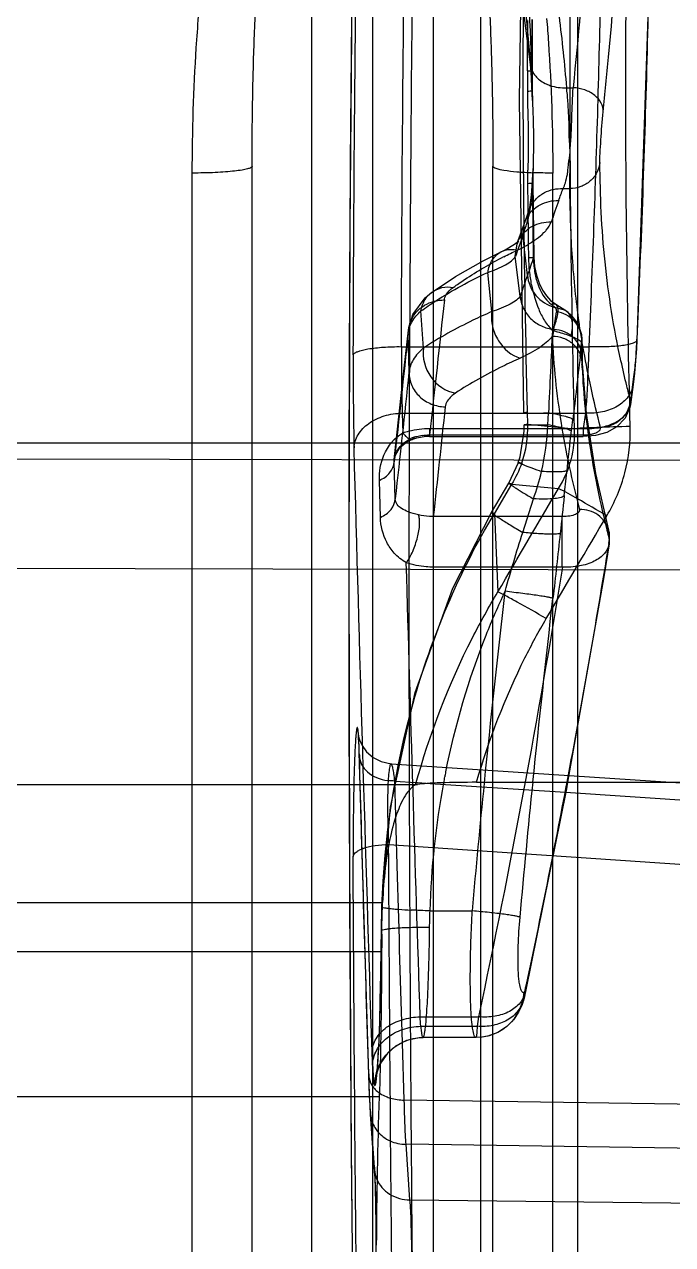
# Model space of a CAD drawing. Header units: millimetres. Extents: x 29875 to 31218, y -21313 to -20364.
# Drawn here: x 30161.11 to 30166.59, y -20673.61 to -20663.29 of the extents above; entities that cross this region are included whole.
import ezdxf

# ---------------------------------------------------------------- set-up
doc = ezdxf.new("R2010")
doc.units = ezdxf.units.MM
doc.header["$LTSCALE"] = 8
doc.layers.add('Cav-cor', color=30, linetype='Continuous')
doc.layers.add('WT', color=4, linetype='Continuous')

# ---------------------------------------------------------------- blocks, each defined once
blk = doc.blocks.new('20160903.150404')
at = {"layer": 'Cav-cor', "color": 241}
for p, q in [((0.913, 20.461), (0.913, 68.102)), ((2.652, 45.177), (2.652, 16.698)), ((1.739, 43.988), (1.739, 20.533)), ((2.138, 42.77), (2.138, 26.494)), ((3.166, 26.419), (3.166, 42.77)), ((1.3, 40.041), (1.3, 39.708)), ((1.34, 40.034), (1.341, 39.892)), ((1.3, 39.708), (1.3, 39.441)), ((1.314, 39.689), (1.314, 39.662)), ((1.314, 39.662), (1.314, 39.662)), ((1.3, 39.612), (1.301, 39.613)), ((1.301, 39.613), (1.3, 39.441)), ((1.341, 39.606), (1.341, 39.521)), ((1.009, 39.464), (0.953, 39.464)), ((1.3, 39.441), (1.298, 39.355)), ((1.3, 39.441), (1.299, 39.381)), ((1.3, 39.441), (1.3, 39.441)), ((1.341, 39.521), (1.341, 39.435)), ((1.298, 39.355), (1.298, 39.354)), ((1.334, 38.888), (1.336, 38.767)), ((1.126, 26.234), (1.126, 38.742)), ((1.632, 22.631), (1.632, 38.799)), ((3.672, 22.631), (3.672, 38.799)), ((4.178, 26.234), (4.178, 38.742)), ((1.295, 38.659), (1.287, 38.029)), ((1.295, 38.659), (1.296, 38.659)), ((1.039, 38.611), (0.981, 38.611)), ((1.358, 38.341), (1.327, 38.427)), ((1.327, 38.427), (1.327, 38.427)), ((1.343, 38.32), (1.327, 38.427)), ((1.418, 38.172), (1.358, 38.341)), ((1.379, 38.217), (1.365, 38.322)), ((1.34, 37.878), (1.379, 38.217)), ((1.428, 38.144), (1.418, 38.172)), ((1.443, 38.036), (1.428, 38.144)), ((1.287, 38.029), (1.28, 37.952)), ((1.287, 38.029), (1.289, 38.029)), ((1.401, 37.701), (1.443, 38.036)), ((1.559, 38.078), (1.559, 38.078)), ((1.642, 37.57), (1.675, 37.902)), ((2.149, 37.734), (2.148, 37.735)), ((0.404, 37.595), (0.415, 37.336)), ((1.1, 37.632), (1.016, 37.579)), ((1.016, 37.579), (1.108, 37.605)), ((1.1, 37.632), (1.136, 37.631)), ((1.1, 37.632), (1.1, 37.632)), ((0.972, 37.542), (0.914, 37.466)), ((1.015, 37.579), (0.972, 37.542)), ((1.015, 37.579), (1.016, 37.579)), ((0.883, 37.375), (0.88, 37.335)), ((0.914, 37.466), (0.883, 37.375)), ((0.883, 37.352), (0.888, 37.384)), ((2.343, 37.056), (2.35, 37.384)), ((2.35, 37.384), (2.348, 37.413)), ((0.415, 37.336), (0.413, 37.329)), ((0.413, 37.329), (0.417, 37.257)), ((0.413, 37.329), (0.413, 37.329)), ((2.408, 37.273), (0.821, 37.273)), ((0.88, 37.3), (0.878, 37.21)), ((0.88, 37.335), (0.88, 37.3)), ((0.882, 37.305), (0.88, 37.334)), ((0.895, 37.19), (0.882, 37.305)), ((0.417, 37.257), (0.434, 37.049)), ((0.878, 37.188), (0.876, 37.131)), ((0.878, 37.21), (0.878, 37.188)), ((0.879, 37.154), (0.878, 37.188)), ((0.876, 37.131), (0.842, 36.708)), ((0.877, 37.094), (0.876, 37.131)), ((0.876, 37.131), (0.876, 37.131)), ((0.879, 37.154), (0.878, 37.126)), ((0.434, 37.049), (0.445, 36.952)), ((0.444, 36.998), (0.445, 36.953)), ((0.444, 36.998), (0.456, 36.909)), ((0.445, 36.953), (0.469, 36.784)), ((0.456, 36.909), (0.469, 36.821)), ((0.469, 36.785), (0.469, 36.821)), ((0.469, 36.784), (0.474, 36.759)), ((2.4, 36.711), (0.849, 36.711)), ((0.849, 36.711), (0.868, 36.581)), ((0.967, 36.563), (0.957, 36.655)), ((1.167, 36.612), (1.162, 36.712)), ((1.338, 36.616), (1.34, 36.718)), ((1.34, 36.718), (1.371, 36.714)), ((2.4, 36.711), (2.396, 36.544)), ((2.17, 36.581), (0.868, 36.581)), ((0.868, 36.581), (0.868, 36.512)), ((1.338, 36.616), (0.941, 36.579)), ((1.338, 36.616), (1.369, 36.613)), ((2.17, 36.581), (2.17, 36.512)), ((28, 36.46), (-15, 36.46)), ((0.667, 36.547), (0.763, 36.521)), ((0.763, 36.521), (0.868, 36.512)), ((2.17, 36.527), (0.868, 36.527)), ((2.17, 36.512), (0.868, 36.512)), ((2.281, 36.499), (2.313, 36.489)), ((2.313, 36.489), (2.293, 36.51)), ((2.313, 36.489), (2.313, 36.489)), ((2.313, 36.489), (2.36, 36.467)), ((2.339, 36.489), (2.339, 36.512)), ((0, 36.309), (9.489, 36.331)), ((1.388, 36.288), (1.418, 36.294)), ((1.498, 36.119), (1.417, 36.294)), ((2.46, 35.986), (2.469, 36.298)), ((2.468, 36.32), (2.469, 36.311)), ((2.469, 36.303), (2.468, 36.319)), ((2.469, 36.298), (2.469, 36.303)), ((2.585, 35.829), (2.594, 36.142)), ((1.473, 36.109), (1.077, 36.073)), ((1.473, 36.109), (1.498, 36.119)), ((1.62, 35.86), (1.473, 36.109)), ((1.645, 35.869), (1.498, 36.119)), ((1.38, 35.701), (1.29, 35.985)), ((1.045, 35.835), (2.138, 35.835)), ((1.045, 35.408), (1.045, 35.835)), ((1.62, 35.86), (1.59, 35.198)), ((1.62, 35.86), (1.645, 35.869)), ((0.647, 35.644), (0.653, 35.719)), ((0.649, 35.7), (0.647, 35.606)), ((0.648, 35.651), (0.647, 35.644)), ((0.647, 35.644), (0.647, 35.606)), ((0.647, 35.644), (0.653, 35.607)), ((0.653, 35.719), (0.649, 35.7)), ((0.653, 35.719), (0.653, 35.72)), ((0, 35.381), (9.489, 35.406)), ((1.045, 35.408), (2.138, 35.408)), ((2.579, 33.762), (2.495, 33.744)), ((2.647, 33.797), (2.579, 33.762)), ((2.684, 31.108), (2.764, 33.838)), ((2.763, 33.82), (2.763, 33.809)), ((2.495, 33.744), (-0.046, 33.577)), ((2.338, 33.564), (2.339, 33.733)), ((1.771, 33.587), (0, 33.587)), ((1.001, 33.587), (1.011, 33.532)), ((2.164, 33.578), (1.773, 33.552)), ((2.27, 33.585), (2.164, 33.578)), ((2.286, 33.586), (2.27, 33.585)), ((9.339, 33.569), (2.271, 33.569)), ((2.463, 33.598), (2.286, 33.586)), ((2.338, 33.516), (2.338, 33.564)), ((2.454, 33.302), (2.463, 33.598)), ((1.017, 33.503), (-0.169, 33.424)), ((1.011, 33.532), (1.356, 31.817)), ((1.773, 33.552), (1.017, 33.503)), ((2.338, 33.438), (2.338, 33.516)), ((2.44, 32.786), (2.454, 33.288)), ((2.454, 33.288), (2.454, 33.302)), ((9.538, 32.571), (2.567, 32.571)), ((2.572, 32.534), (2.572, 32.533)), ((2.577, 32.331), (2.572, 32.533)), ((2.165, 32.499), (1.807, 32.499)), ((2.576, 32.33), (2.574, 32.28)), ((2.576, 32.33), (2.577, 32.331)), ((2.578, 32.189), (2.577, 32.331)), ((2.574, 32.28), (2.574, 32.216)), ((2.574, 32.216), (2.575, 32.152)), ((2.575, 32.152), (9.538, 32.152)), ((2.581, 31.959), (2.578, 32.189)), ((2.586, 31.746), (2.581, 31.959)), ((1.351, 31.875), (1.356, 31.817)), ((1.356, 31.817), (1.371, 31.753)), ((1.371, 31.753), (1.384, 31.708)), ((1.371, 31.753), (1.371, 31.753)), ((1.384, 31.708), (1.415, 31.641)), ((2.591, 31.558), (2.586, 31.746)), ((2.248, 31.603), (1.755, 31.603)), ((2.244, 31.523), (1.766, 31.523)), ((1.725, 31.43), (1.726, 31.43)), ((1.726, 31.43), (1.775, 31.427)), ((1.775, 31.427), (1.776, 31.427)), ((1.776, 31.427), (2.225, 31.427)), ((2.226, 31.427), (2.225, 31.427)), ((2.328, 31.426), (2.329, 31.44)), ((2.328, 31.41), (2.328, 31.426)), ((2.383, 30.899), (2.399, 31.384)), ((2.684, 31.12), (2.684, 31.109)), ((-1.012, 30.849), (2.383, 30.899)), ((8.531, 30.929), (2.595, 30.929)), ((2.634, 30.292), (2.668, 30.779)), ((2.635, 30.331), (2.669, 30.801)), ((2.669, 30.801), (2.668, 30.779)), ((-2.097, 30.46), (2.368, 30.524)), ((2.335, 30.054), (2.368, 30.524)), ((2.635, 30.331), (2.635, 30.308)), ((2.335, 30.054), (-2.299, 30.003))]:
    blk.add_line(p, q, dxfattribs=at)
for points in [[(1.371, 36.714), (1.407, 39.361), (1.369, 42.07), (1.236, 44.629), (0.988, 46.999), (0.623, 49.129), (0.208, 50.86)], [(2.808, 28.27), (2.83, 30.459), (2.845, 32.89), (2.851, 35.494), (2.842, 38.277), (2.815, 41.211), (2.766, 44.27), (2.698, 47.235)], [(1.314, 39.662), (1.532, 41.355), (2.224, 45.459)], [(0.26, 45.27), (0.274, 43.528), (0.316, 40.232), (0.413, 37.329)], [(1.298, 39.355), (1.303, 39.477), (1.309, 39.598), (1.314, 39.662)], [(1.293, 38.781), (1.294, 38.744), (1.295, 38.659)], [(1.327, 38.427), (1.327, 38.428), (1.321, 38.45), (1.314, 38.493), (1.306, 38.556), (1.3, 38.635), (1.295, 38.729), (1.293, 38.78)], [(1.427, 38.157), (1.417, 38.166), (1.425, 38.15), (1.428, 38.144)], [(1.53, 38.092), (1.449, 38.14), (1.427, 38.157)], [(2.148, 37.735), (1.949, 37.867), (1.714, 38), (1.53, 38.092)], [(1.28, 37.952), (1.264, 37.878), (1.241, 37.811), (1.212, 37.752)], [(1.212, 37.752), (1.18, 37.703), (1.144, 37.664), (1.1, 37.632)], [(2.348, 37.414), (2.311, 37.546), (2.207, 37.686), (2.149, 37.734)], [(2.468, 36.319), (2.383, 37.09), (2.348, 37.413)], [(0.474, 36.759), (0.514, 36.667), (0.583, 36.594), (0.667, 36.547)], [(0.842, 36.708), (0.763, 36.199), (0.653, 35.72)], [(1.418, 36.294), (1.403, 36.342), (1.369, 36.559), (1.369, 36.613)], [(2.17, 36.512), (2.199, 36.512), (2.281, 36.499)], [(2.36, 36.467), (2.425, 36.411), (2.461, 36.351), (2.468, 36.32)], [(2.572, 32.533), (2.499, 33.378), (2.292, 34.346), (1.972, 35.231), (1.645, 35.869)], [(0.648, 35.606), (0.693, 35.326), (1.001, 33.587)], [(2.772, 33.985), (2.772, 33.986), (2.77, 33.976), (2.762, 33.946), (2.74, 33.898), (2.702, 33.844), (2.647, 33.797)], [(2.764, 33.838), (2.766, 33.887), (2.768, 33.929), (2.77, 33.96), (2.771, 33.979), (2.772, 33.985)], [(1.415, 31.641), (1.458, 31.577), (1.517, 31.518), (1.59, 31.471), (1.675, 31.439), (1.725, 31.43)], [(2.616, 31.119), (2.616, 31.119), (2.615, 31.127), (2.613, 31.149), (2.61, 31.18), (2.607, 31.221), (2.604, 31.271), (2.601, 31.33), (2.597, 31.398), (2.594, 31.474), (2.591, 31.558)], [(2.225, 31.427), (2.256, 31.426), (2.365, 31.402), (2.457, 31.354), (2.528, 31.291), (2.577, 31.222), (2.588, 31.199)], [(2.588, 31.199), (2.604, 31.162), (2.615, 31.128), (2.616, 31.119)], [(2.668, 30.778), (2.673, 30.848), (2.681, 31.023), (2.684, 31.109)], [(2.618, 28.402), (2.62, 29.745), (2.622, 29.87), (2.623, 29.985), (2.625, 30.085), (2.628, 30.171), (2.631, 30.24), (2.634, 30.292)]]:
    blk.add_lwpolyline(points, dxfattribs=at)
for centre, radius, start, end in [((-412.274, 35.889), 415.091, 0.18148, 1.51224), ((-405.218, 35.926), 407.628, 0.18947, 1.35319), ((-465.186, 35.436), 467.525, 0.24216, 1.22841), ((67.173, 46.143), 66.555, 184.65596, 185.7591), ((135.351, 43.255), 135.069, 181.16826, 181.38161), ((18.674, 37.921), 17.732, 173.0461, 175.0087), ((121.797, 42.914), 121.51, 181.37513, 182.50915), ((16.189, 38.841), 15.06, 175.3928, 176.176), ((-70.808, 39.708), 72.108, 359.92457, 0.2655), ((-72.944, 39.676), 74.285, 359.94629, 0.16639), ((17.664, 38.752), 16.538, 176.2082, 180.0339), ((1.125, 43.005), 4.263, 270.0227, 272.2764), ((-3.952, 38.7), 5.289, 359.5204, 0.7241), ((-124.75, 39.808), 126.051, 359.19165, 359.47787), ((-125.608, 39.85), 126.95, 359.1778, 359.46102), ((19.877, 45.075), 19.915, 199.2509, 199.8039), ((1.075, 38.337), 0.268, 19.6581, 33.9629), ((19.734, 44.609), 19.437, 199.2016, 199.7682), ((1.771, 38.89), 0.87, 236.1648, 239.6589), ((0.04, 38.046), 1.289, 354.0896, 359.1769), ((-0.531, 33.981), 4.551, 62.9473, 64.5175), ((-0.025, 38.052), 1.354, 349.1521, 354.1513), ((20.068, 44.287), 19.794, 198.8919, 199.4331), ((236.06, 62.83), 235.365, 186.13689, 186.41629), ((-6.532, 38.54), 7.51, 351.1475, 352.1323), ((-17.717, 34.77), 19.019, 8.0065, 8.4596), ((-64.28, 42.395), 66.697, 355.58632, 355.85618), ((329.975, 52.548), 329.194, 182.63524, 182.75728), ((240.645, 63.009), 239.669, 186.13776, 186.39874), ((5.747, 37.58), 5.337, 182.6142, 183.9105), ((-6.714, 38.569), 7.694, 349.9905, 350.9044), ((-5.178, 37.335), 6.06, 358.9916, 359.7168), ((-7.058, 38.631), 8.043, 347.7527, 349.9788), ((-4.553, 37.323), 5.435, 358.2175, 358.5734), ((-4.778, 37.329), 5.659, 358.5738, 358.9875), ((83.254, 46.435), 82.877, 186.40494, 186.77711), ((-7.71, 38.958), 8.453, 346.1915, 347.6773), ((-2.892, 37.259), 3.773, 357.4953, 357.9778), ((223.097, 60.545), 222, 186.07377, 186.3515), ((-8.11, 39.056), 8.865, 345.3958, 346.1965), ((-7.71, 38.773), 8.71, 345.4729, 347.7487), ((217.847, 59.751), 217.031, 186.07998, 186.32683), ((-33.399, 32.442), 34.612, 6.2483, 6.8379), ((2.165, 36.043), 0.484, 82.0812, 89.4248), ((2.226, 36.279), 0.241, 67.3481, 73.8536), ((-547.321, 35.126), 549.662, 359.85475, 0.14198), ((-943.867, 62.101), 947.023, 358.136496, 358.445794), ((2.263, 36.595), 0.927, 199.3787, 211.6502), ((-43.205, 31.387), 44.475, 5.9691, 6.2238), ((-291.017, -135.885), 338.952, 30.31421, 30.48573), ((91.853, 45.55), 91.324, 185.99446, 186.19585), ((-232.732, -102.416), 271.276, 30.42765, 30.6411), ((-7.472, 37.794), 8.398, 345.2183, 345.6821), ((101.092, 46.572), 100.619, 186.20709, 186.52257), ((-14.64, 30.65), 16.798, 15.7258, 17.4985), ((73.726, 47.4), 74.019, 189.16764, 190.75537), ((-890.79, 60.779), 893.515, 358.128784, 358.375214), ((77.432, 47.699), 77.37, 189.14055, 192.00721), ((-129.26, 20.173), 131.241, 5.86647, 6.5495), ((-122.159, 21.008), 124.5, 5.79566, 6.5466), ((-655.174, 51.814), 658.183, 358.198233, 358.43338), ((-4.812, 32.31), 6.977, 10.938, 11.2823), ((78.176, 48.205), 78.541, 190.7261, 192.00006), ((-96.549, 23.646), 98.346, 5.13325, 5.80188), ((-95.256, 23.85), 97.447, 5.09223, 5.73069), ((-4.83, 32.307), 6.996, 10.5136, 10.9379), ((-5.013, 32.277), 7.181, 1.7723, 10.4793), ((2.463, 34.014), 0.416, 269.9665, 278.3761), ((-606.27, 35.306), 608.611, 359.636041, 359.824128), ((135.08, -1957.485), 1994.955, 93.810113, 93.925502), ((-696.1, 36.54), 698.624, 359.330018, 359.714719), ((-665.58, 36.235), 668.404, 359.319439, 359.71912), ((-578.434, 49.17), 581.105, 358.246144, 358.384362), ((-4.798, 32.241), 7.372, 1.4338, 2.5624), ((-5.948, 32.243), 8.524, 0.5821, 1.9568), ((1.942, 39.747), 7.251, 271.7596, 273.0354), ((-2.095, 32.308), 4.264, 0.7171, 2.5684), ((-4.809, 32.241), 7.383, 0.7001, 1.4338), ((-4.82, 32.241), 7.394, 0.3062, 0.7002), ((1.629, 31.819), 0.267, 178.3291, 194.2828), ((1.775, 31.834), 0.404, 183.737, 190.9678), ((5.073, 32.025), 3.345, 187.2449, 188.6227), ((-3.009, 31.849), 5.263, 356.449, 357.3176), ((2.225, 31.019), 0.408, 0.249, 89.9279), ((-490.367, 34.435), 492.705, 359.26878, 359.64822), ((-7.614, 31.649), 10.275, 357.4632, 358.0862), ((-49.96, 29.347), 52.578, 0.3532, 1.7241)]:
    blk.add_arc(centre, radius, start, end, dxfattribs=at)
for points, knots in [([(1.34, 36.718), (1.369, 37.947), (1.391, 39.789), (1.34, 42.239), (1.255, 44.055), (1.108, 45.834), (0.885, 47.553), (0.585, 49.188), (0.332, 50.239), (0.192, 50.745)], [0, 0, 0, 0, 0.261153, 0.391254, 0.520325, 0.647264, 0.770448, 0.888402, 1, 1, 1, 1]), ([(0.47, 36.598), (0.496, 37.66), (0.519, 39.254), (0.492, 41.375), (0.419, 43.465), (0.259, 45.517), (-0.044, 47.496), (-0.239, 48.445), (-0.348, 48.905)], [0, 0, 0, 0, 0.257898, 0.386559, 0.514556, 0.765209, 0.885214, 1, 1, 1, 1]), ([(0.941, 36.579), (0.966, 37.609), (0.996, 39.665), (0.939, 42.726), (0.736, 45.704), (0.441, 47.642), (0.25, 48.574)], [0, 0, 0, 0, 0.256662, 0.512249, 0.762875, 1, 1, 1, 1]), ([(2.807, 28.275), (2.826, 29.799), (2.851, 32.89), (2.853, 37.596), (2.807, 42.391), (2.741, 45.619), (2.698, 47.232)], [0, 0, 0, 0, 0.241165, 0.489186, 0.744559, 1, 1, 1, 1]), ([(0.667, 45.431), (0.683, 44.067), (0.685, 42.023), (0.741, 39.304), (0.791, 37.948), (0.821, 37.273)], [0, 0, 0, 0, 0.50131, 0.751656, 1, 1, 1, 1]), ([(1.314, 39.689), (1.355, 40.184), (1.481, 41.165), (1.727, 42.621), (1.982, 44.066), (2.146, 45.028), (2.224, 45.508)], [0, 0, 0, 0, 0.252828, 0.503106, 0.752018, 1, 1, 1, 1]), ([(2.138, 42.77), (2.096, 42.771), (2.045, 42.711), (2.007, 42.639), (1.973, 42.56), (1.94, 42.46), (1.895, 42.296), (1.852, 42.088), (1.81, 41.838), (1.776, 41.586), (1.738, 41.25), (1.701, 40.828), (1.669, 40.322), (1.647, 39.814), (1.635, 39.307), (1.632, 38.969), (1.632, 38.799)], [0, 0, 0, 0, 0.030783, 0.046518, 0.06222, 0.093567, 0.124883, 0.187461, 0.25001, 0.312542, 0.375062, 0.500075, 0.625071, 0.750055, 0.87503, 1, 1, 1, 1]), ([(3.672, 38.799), (3.672, 38.969), (3.669, 39.307), (3.657, 39.814), (3.635, 40.322), (3.603, 40.828), (3.566, 41.25), (3.528, 41.586), (3.494, 41.838), (3.452, 42.088), (3.409, 42.296), (3.364, 42.46), (3.331, 42.56), (3.297, 42.639), (3.259, 42.711), (3.208, 42.77), (3.166, 42.77)], [0, 0, 0, 0, 0.124969, 0.249943, 0.374926, 0.499921, 0.624934, 0.687453, 0.749984, 0.812533, 0.87511, 0.906426, 0.937771, 0.953472, 0.96921, 1, 1, 1, 1]), ([(4.178, 38.742), (4.178, 39.096), (4.161, 39.627), (4.104, 40.332), (4.041, 40.859), (3.953, 41.383), (3.852, 41.814), (3.747, 42.152), (3.65, 42.4), (3.527, 42.635), (3.413, 42.777), (3.342, 42.829)], [0, 0, 0, 0, 0.249931, 0.374921, 0.49992, 0.624929, 0.74995, 0.812487, 0.875037, 0.937591, 1, 1, 1, 1]), ([(0.699, 39.261), (0.683, 39.415), (0.623, 40.032), (0.573, 40.65), (0.537, 41.114)], [0, 0, 0, 0, 0.250317, 1, 1, 1, 1]), ([(1.3, 39.441), (1.301, 39.464), (1.305, 39.547), (1.309, 39.629), (1.314, 39.689)], [0, 0, 0, 0, 0.272548, 1, 1, 1, 1]), ([(1.28, 39.573), (1.277, 39.569), (1.264, 39.553), (1.25, 39.54), (1.238, 39.53)], [0, 0, 0, 0, 0.243475, 1, 1, 1, 1]), ([(1.341, 39.606), (1.335, 39.607), (1.325, 39.607), (1.312, 39.609), (1.305, 39.61), (1.3, 39.611), (1.3, 39.612)], [0, 0, 0, 0, 0.423977, 0.734735, 0.926174, 1, 1, 1, 1]), ([(0.699, 39.261), (0.698, 39.286), (0.712, 39.34), (0.77, 39.406), (0.855, 39.45), (0.92, 39.463), (0.953, 39.464)], [0, 0, 0, 0, 0.21223, 0.450215, 0.717347, 1, 1, 1, 1]), ([(0.979, 38.918), (0.978, 38.967), (0.968, 39.064), (0.964, 39.246), (0.958, 39.38), (0.953, 39.464)], [0, 0, 0, 0, 0.265896, 0.536103, 1, 1, 1, 1]), ([(0.979, 38.918), (0.979, 38.942), (0.983, 38.991), (0.987, 39.064), (0.986, 39.138), (0.991, 39.233), (0.996, 39.341), (1.004, 39.426), (1.009, 39.464)], [0, 0, 0, 0, 0.130907, 0.26594, 0.401887, 0.536021, 0.787616, 1, 1, 1, 1]), ([(1.191, 39.501), (1.178, 39.494), (1.12, 39.47), (1.056, 39.462), (1.009, 39.464)], [0, 0, 0, 0, 0.239993, 1, 1, 1, 1]), ([(1.341, 39.435), (1.333, 39.436), (1.32, 39.437), (1.307, 39.438), (1.302, 39.439)], [0, 0, 0, 0, 0.640831, 1, 1, 1, 1]), ([(1.298, 39.354), (1.295, 39.259), (1.286, 39.068), (1.291, 38.877), (1.293, 38.781)], [0, 0, 0, 0, 0.500998, 1, 1, 1, 1]), ([(0.727, 38.831), (0.728, 38.856), (0.724, 38.92), (0.716, 39.063), (0.707, 39.181), (0.699, 39.261)], [0, 0, 0, 0, 0.171548, 0.442827, 1, 1, 1, 1]), ([(1.339, 39.299), (1.337, 39.231), (1.332, 39.094), (1.333, 38.957), (1.334, 38.888)], [0, 0, 0, 0, 0.499556, 1, 1, 1, 1]), ([(0.549, 37.154), (0.609, 37.43), (0.677, 37.848), (0.719, 38.41), (0.725, 38.691), (0.727, 38.831)], [0, 0, 0, 0, 0.501318, 0.750391, 1, 1, 1, 1]), ([(0.727, 38.831), (0.73, 38.802), (0.748, 38.743), (0.806, 38.67), (0.887, 38.623), (0.95, 38.611), (0.981, 38.611)], [0, 0, 0, 0, 0.242828, 0.490573, 0.743773, 1, 1, 1, 1]), ([(0.981, 38.611), (0.982, 38.651), (0.981, 38.72), (0.976, 38.822), (0.98, 38.885), (0.979, 38.918)], [0, 0, 0, 0, 0.387876, 0.672449, 1, 1, 1, 1]), ([(1.039, 38.611), (1.03, 38.627), (1.016, 38.666), (1.003, 38.72), (0.997, 38.773), (0.992, 38.836), (0.98, 38.884), (0.979, 38.918)], [0, 0, 0, 0, 0.167645, 0.395457, 0.529845, 0.676494, 1, 1, 1, 1]), ([(1.632, 38.799), (1.632, 38.796), (1.624, 38.788), (1.593, 38.776), (1.526, 38.763), (1.422, 38.752), (1.34, 38.747), (1.294, 38.745)], [0, 0, 0, 0, 0.030532, 0.087404, 0.291701, 0.604816, 1, 1, 1, 1]), ([(3.672, 38.799), (3.672, 38.794), (3.687, 38.784), (3.715, 38.776), (3.762, 38.766), (3.824, 38.758), (3.9, 38.751), (4.019, 38.744), (4.113, 38.742), (4.178, 38.742)], [0, 0, 0, 0, 0.028672, 0.088158, 0.180839, 0.303891, 0.453184, 0.623376, 1, 1, 1, 1]), ([(1.336, 38.655), (1.33, 38.656), (1.32, 38.656), (1.306, 38.656), (1.3, 38.658), (1.295, 38.658), (1.295, 38.659)], [0, 0, 0, 0, 0.42898, 0.742696, 0.933899, 1, 1, 1, 1]), ([(1.343, 38.32), (1.336, 38.339), (1.325, 38.383), (1.306, 38.496), (1.299, 38.59), (1.296, 38.659)], [0, 0, 0, 0, 0.171144, 0.398277, 1, 1, 1, 1]), ([(0.907, 37.512), (0.932, 37.694), (0.968, 38.06), (0.979, 38.428), (0.981, 38.611)], [0, 0, 0, 0, 0.500974, 1, 1, 1, 1]), ([(1.297, 38.486), (1.278, 38.514), (1.245, 38.548), (1.206, 38.571), (1.196, 38.577)], [0, 0, 0, 0, 0.746228, 1, 1, 1, 1]), ([(1.201, 38.238), (1.194, 38.245), (1.169, 38.272), (1.149, 38.303), (1.14, 38.328)], [0, 0, 0, 0, 0.274327, 1, 1, 1, 1]), ([(1.287, 38.168), (1.279, 38.174), (1.249, 38.195), (1.22, 38.218), (1.201, 38.238)], [0, 0, 0, 0, 0.26728, 1, 1, 1, 1]), ([(1.428, 38.144), (1.416, 38.176), (1.381, 38.235), (1.327, 38.277), (1.297, 38.293)], [0, 0, 0, 0, 0.496421, 1, 1, 1, 1]), ([(1.427, 38.09), (1.419, 38.094), (1.387, 38.109), (1.355, 38.126), (1.332, 38.14)], [0, 0, 0, 0, 0.259347, 1, 1, 1, 1]), ([(1.289, 38.029), (1.289, 37.989), (1.283, 37.912), (1.249, 37.771), (1.193, 37.671), (1.136, 37.631)], [0, 0, 0, 0, 0.276819, 0.522888, 1, 1, 1, 1]), ([(1.329, 38.028), (1.323, 38.028), (1.312, 38.028), (1.3, 38.029), (1.293, 38.029), (1.29, 38.029), (1.288, 38.029), (1.287, 38.029), (1.287, 38.029)], [0, 0, 0, 0, 0.429921, 0.744304, 0.855596, 0.93556, 0.983734, 1, 1, 1, 1]), ([(1.559, 38.078), (1.549, 38.083), (1.507, 38.098), (1.46, 38.097), (1.427, 38.09)], [0, 0, 0, 0, 0.244672, 1, 1, 1, 1]), ([(1.674, 37.902), (1.623, 37.92), (1.553, 37.947), (1.477, 37.996), (1.451, 38.022), (1.443, 38.036)], [0, 0, 0, 0, 0.602464, 0.827997, 1, 1, 1, 1]), ([(1.968, 37.775), (1.937, 37.798), (1.799, 37.893), (1.653, 37.976), (1.539, 38.035)], [0, 0, 0, 0, 0.233947, 1, 1, 1, 1]), ([(1.674, 37.902), (1.67, 37.939), (1.647, 38.011), (1.59, 38.063), (1.559, 38.078)], [0, 0, 0, 0, 0.524478, 1, 1, 1, 1]), ([(2.242, 37.575), (2.201, 37.605), (2.02, 37.727), (1.827, 37.83), (1.675, 37.902)], [0, 0, 0, 0, 0.230998, 1, 1, 1, 1]), ([(1.34, 37.878), (1.336, 37.816), (1.284, 37.691), (1.169, 37.622), (1.108, 37.605)], [0, 0, 0, 0, 0.491203, 1, 1, 1, 1]), ([(1.305, 37.797), (1.291, 37.726), (1.263, 37.622), (1.2, 37.494), (1.156, 37.436), (1.129, 37.413)], [0, 0, 0, 0, 0.502592, 0.751035, 1, 1, 1, 1]), ([(1.401, 37.701), (1.399, 37.666), (1.381, 37.596), (1.317, 37.506), (1.225, 37.443), (1.153, 37.423), (1.117, 37.419)], [0, 0, 0, 0, 0.242756, 0.491805, 0.745538, 1, 1, 1, 1]), ([(1.401, 37.701), (1.409, 37.687), (1.436, 37.661), (1.515, 37.614), (1.589, 37.587), (1.642, 37.57)], [0, 0, 0, 0, 0.167363, 0.391714, 1, 1, 1, 1]), ([(2.148, 37.735), (2.123, 37.753), (2.064, 37.779), (2, 37.78), (1.968, 37.775)], [0, 0, 0, 0, 0.490589, 1, 1, 1, 1]), ([(2.039, 37.689), (2.037, 37.697), (2.021, 37.731), (1.992, 37.758), (1.968, 37.775)], [0, 0, 0, 0, 0.215659, 1, 1, 1, 1]), ([(2.242, 37.575), (2.237, 37.607), (2.217, 37.668), (2.174, 37.716), (2.149, 37.734)], [0, 0, 0, 0, 0.50952, 1, 1, 1, 1]), ([(1.129, 37.413), (1.11, 37.453), (1.088, 37.51), (1.079, 37.581), (1.083, 37.61), (1.088, 37.62)], [0, 0, 0, 0, 0.614653, 0.841277, 1, 1, 1, 1]), ([(1.108, 37.605), (1.105, 37.602), (1.098, 37.591), (1.094, 37.577), (1.095, 37.568)], [0, 0, 0, 0, 0.301948, 1, 1, 1, 1]), ([(1.136, 37.631), (1.133, 37.629), (1.123, 37.621), (1.113, 37.612), (1.108, 37.605)], [0, 0, 0, 0, 0.296101, 1, 1, 1, 1]), ([(2.348, 37.414), (2.342, 37.47), (2.292, 37.581), (2.187, 37.642), (2.131, 37.657)], [0, 0, 0, 0, 0.492081, 1, 1, 1, 1]), ([(0.88, 37.335), (0.881, 37.363), (0.892, 37.419), (0.954, 37.517), (1.038, 37.56), (1.095, 37.568)], [0, 0, 0, 0, 0.245115, 0.493677, 1, 1, 1, 1]), ([(0.973, 37.363), (0.966, 37.384), (0.957, 37.426), (0.958, 37.488), (0.977, 37.541), (1.002, 37.569), (1.015, 37.579)], [0, 0, 0, 0, 0.283653, 0.545083, 0.780605, 1, 1, 1, 1]), ([(1.642, 37.57), (1.648, 37.529), (1.642, 37.441), (1.58, 37.288), (1.477, 37.196), (1.401, 37.177)], [0, 0, 0, 0, 0.252926, 0.518645, 1, 1, 1, 1]), ([(1.642, 37.57), (1.696, 37.546), (1.894, 37.455), (2.086, 37.35), (2.219, 37.262)], [0, 0, 0, 0, 0.267989, 1, 1, 1, 1]), ([(2.35, 37.384), (2.347, 37.418), (2.322, 37.491), (2.272, 37.548), (2.242, 37.575)], [0, 0, 0, 0, 0.460491, 1, 1, 1, 1]), ([(0.878, 37.188), (0.879, 37.217), (0.892, 37.277), (0.946, 37.352), (1.024, 37.403), (1.086, 37.417), (1.117, 37.419)], [0, 0, 0, 0, 0.24349, 0.490373, 0.743387, 1, 1, 1, 1]), ([(1.129, 37.413), (1.115, 37.408), (1.062, 37.393), (1.01, 37.377), (0.973, 37.363)], [0, 0, 0, 0, 0.27927, 1, 1, 1, 1]), ([(2.339, 36.512), (2.339, 36.587), (2.338, 36.887), (2.337, 37.187), (2.336, 37.412)], [0, 0, 0, 0, 0.249439, 1, 1, 1, 1]), ([(0.413, 37.329), (0.414, 37.323), (0.424, 37.311), (0.449, 37.3), (0.487, 37.289), (0.561, 37.278), (0.673, 37.27), (0.769, 37.271), (0.821, 37.273)], [0, 0, 0, 0, 0.038675, 0.102275, 0.195924, 0.317988, 0.631772, 1, 1, 1, 1]), ([(0.821, 37.273), (0.822, 37.221), (0.829, 37.033), (0.838, 36.846), (0.849, 36.711)], [0, 0, 0, 0, 0.279744, 1, 1, 1, 1]), ([(0.876, 37.131), (0.877, 37.162), (0.892, 37.223), (0.95, 37.299), (1.034, 37.349), (1.098, 37.36), (1.13, 37.36)], [0, 0, 0, 0, 0.243636, 0.490639, 0.743722, 1, 1, 1, 1]), ([(0.89, 37.319), (0.889, 37.318), (0.885, 37.314), (0.882, 37.309), (0.882, 37.305)], [0, 0, 0, 0, 0.298287, 1, 1, 1, 1]), ([(0.973, 37.363), (0.955, 37.356), (0.926, 37.344), (0.899, 37.328), (0.89, 37.319)], [0, 0, 0, 0, 0.603294, 1, 1, 1, 1]), ([(1.13, 37.36), (1.12, 37.115), (1.068, 36.621), (0.963, 36.136), (0.9, 35.895)], [0, 0, 0, 0, 0.496262, 1, 1, 1, 1]), ([(1.13, 37.36), (1.16, 37.322), (1.247, 37.252), (1.345, 37.202), (1.401, 37.177)], [0, 0, 0, 0, 0.440669, 1, 1, 1, 1]), ([(2.408, 37.273), (2.408, 37.221), (2.408, 37.033), (2.406, 36.846), (2.4, 36.711)], [0, 0, 0, 0, 0.279899, 1, 1, 1, 1]), ([(2.815, 37.204), (2.814, 37.209), (2.802, 37.221), (2.761, 37.24), (2.678, 37.258), (2.553, 37.271), (2.458, 37.274), (2.408, 37.273)], [0, 0, 0, 0, 0.040998, 0.10779, 0.326023, 0.63803, 1, 1, 1, 1]), ([(0.422, 37.216), (0.423, 37.196), (0.429, 37.123), (0.436, 37.05), (0.444, 36.998)], [0, 0, 0, 0, 0.276227, 1, 1, 1, 1]), ([(1.401, 37.177), (1.451, 37.154), (1.64, 37.066), (1.823, 36.964), (1.95, 36.88)], [0, 0, 0, 0, 0.26816, 1, 1, 1, 1]), ([(2.219, 37.262), (2.233, 37.179), (2.185, 37), (2.032, 36.894), (1.95, 36.88)], [0, 0, 0, 0, 0.501841, 1, 1, 1, 1]), ([(2.219, 37.262), (2.253, 37.233), (2.311, 37.173), (2.34, 37.093), (2.343, 37.056)], [0, 0, 0, 0, 0.544272, 1, 1, 1, 1]), ([(2.815, 37.204), (2.816, 37.13), (2.816, 36.867), (2.813, 36.605), (2.808, 36.416)], [0, 0, 0, 0, 0.279887, 1, 1, 1, 1]), ([(0.877, 37.094), (0.867, 36.863), (0.819, 36.399), (0.723, 35.944), (0.665, 35.717)], [0, 0, 0, 0, 0.496745, 1, 1, 1, 1]), ([(2.343, 37.056), (2.343, 37.018), (2.327, 36.941), (2.258, 36.845), (2.157, 36.781), (2.077, 36.765), (2.037, 36.764)], [0, 0, 0, 0, 0.242455, 0.490301, 0.74385, 1, 1, 1, 1]), ([(0.445, 36.952), (0.451, 36.916), (0.483, 36.842), (0.578, 36.761), (0.706, 36.714), (0.801, 36.708), (0.849, 36.711)], [0, 0, 0, 0, 0.215155, 0.451058, 0.71525, 1, 1, 1, 1]), ([(1.95, 36.88), (1.962, 36.871), (2.001, 36.842), (2.034, 36.798), (2.037, 36.764)], [0, 0, 0, 0, 0.306199, 1, 1, 1, 1]), ([(0.469, 36.821), (0.469, 36.811), (0.475, 36.77), (0.491, 36.731), (0.508, 36.706)], [0, 0, 0, 0, 0.246869, 1, 1, 1, 1]), ([(0.868, 36.581), (0.819, 36.579), (0.725, 36.584), (0.6, 36.624), (0.506, 36.689), (0.474, 36.753), (0.469, 36.784)], [0, 0, 0, 0, 0.30491, 0.579853, 0.809157, 1, 1, 1, 1]), ([(0.508, 36.706), (0.525, 36.68), (0.555, 36.649), (0.59, 36.627), (0.6, 36.622)], [0, 0, 0, 0, 0.746587, 1, 1, 1, 1]), ([(0.956, 36.655), (0.957, 36.657), (0.963, 36.662), (0.975, 36.668), (0.993, 36.675), (1.029, 36.685), (1.086, 36.698), (1.135, 36.708), (1.162, 36.712)], [0, 0, 0, 0, 0.036019, 0.097995, 0.18747, 0.303869, 0.610969, 1, 1, 1, 1]), ([(1.371, 36.714), (1.371, 36.714), (1.369, 36.713), (1.367, 36.713), (1.363, 36.713), (1.353, 36.712), (1.337, 36.712), (1.313, 36.711), (1.283, 36.711), (1.232, 36.712), (1.191, 36.712), (1.162, 36.712)], [0, 0, 0, 0, 0.004691, 0.017604, 0.039041, 0.068882, 0.153143, 0.269047, 0.415091, 0.588271, 1, 1, 1, 1]), ([(2.808, 36.416), (2.807, 36.455), (2.779, 36.537), (2.685, 36.633), (2.553, 36.695), (2.452, 36.71), (2.4, 36.711)], [0, 0, 0, 0, 0.213569, 0.45138, 0.717413, 1, 1, 1, 1]), ([(0.668, 35.842), (0.601, 35.955), (0.497, 36.201), (0.466, 36.466), (0.47, 36.598)], [0, 0, 0, 0, 0.499995, 1, 1, 1, 1]), ([(0.47, 36.598), (0.564, 36.595), (0.721, 36.59), (0.878, 36.584), (0.941, 36.579)], [0, 0, 0, 0, 0.60133, 1, 1, 1, 1]), ([(0.729, 36.565), (0.727, 36.567), (0.722, 36.573), (0.721, 36.583), (0.722, 36.588)], [0, 0, 0, 0, 0.283379, 1, 1, 1, 1]), ([(0.759, 36.545), (0.756, 36.547), (0.745, 36.552), (0.734, 36.559), (0.729, 36.565)], [0, 0, 0, 0, 0.29622, 1, 1, 1, 1]), ([(1.077, 36.073), (1.03, 36.148), (0.958, 36.312), (0.938, 36.491), (0.941, 36.579)], [0, 0, 0, 0, 0.500107, 1, 1, 1, 1]), ([(0.968, 36.556), (0.969, 36.558), (0.975, 36.562), (0.994, 36.572), (1.032, 36.583), (1.093, 36.598), (1.14, 36.607), (1.167, 36.612)], [0, 0, 0, 0, 0.036473, 0.098669, 0.30425, 0.610864, 1, 1, 1, 1]), ([(1.369, 36.613), (1.369, 36.612), (1.367, 36.612), (1.365, 36.612), (1.361, 36.611), (1.352, 36.611), (1.336, 36.611), (1.313, 36.611), (1.284, 36.611), (1.234, 36.611), (1.195, 36.611), (1.167, 36.612)], [0, 0, 0, 0, 0.00454, 0.017408, 0.038788, 0.068552, 0.152614, 0.268311, 0.414197, 0.587348, 1, 1, 1, 1]), ([(2.396, 36.544), (2.378, 36.55), (2.305, 36.571), (2.227, 36.581), (2.17, 36.581)], [0, 0, 0, 0, 0.243993, 1, 1, 1, 1]), ([(0.814, 36.531), (0.809, 36.532), (0.79, 36.535), (0.772, 36.54), (0.759, 36.545)], [0, 0, 0, 0, 0.277979, 1, 1, 1, 1]), ([(0.868, 36.527), (0.854, 36.527), (0.836, 36.528), (0.819, 36.53), (0.814, 36.531)], [0, 0, 0, 0, 0.757089, 1, 1, 1, 1]), ([(2.293, 36.51), (2.288, 36.511), (2.268, 36.517), (2.247, 36.521), (2.231, 36.523)], [0, 0, 0, 0, 0.240993, 1, 1, 1, 1]), ([(2.396, 36.544), (2.389, 36.534), (2.375, 36.518), (2.35, 36.495), (2.326, 36.485), (2.313, 36.489)], [0, 0, 0, 0, 0.344592, 0.62467, 1, 1, 1, 1]), ([(2.468, 36.32), (2.467, 36.335), (2.444, 36.413), (2.378, 36.476), (2.318, 36.501)], [0, 0, 0, 0, 0.19568, 1, 1, 1, 1]), ([(2.594, 36.142), (2.596, 36.214), (2.57, 36.37), (2.468, 36.504), (2.396, 36.544)], [0, 0, 0, 0, 0.467788, 1, 1, 1, 1]), ([(1.418, 36.294), (1.418, 36.293), (1.411, 36.29), (1.404, 36.286), (1.386, 36.279), (1.364, 36.27), (1.335, 36.259), (1.287, 36.241), (1.248, 36.227), (1.221, 36.217)], [0, 0, 0, 0, 0.017845, 0.069243, 0.153577, 0.269513, 0.415543, 0.588668, 1, 1, 1, 1]), ([(2.594, 36.142), (2.56, 36.157), (2.5, 36.198), (2.47, 36.266), (2.469, 36.298)], [0, 0, 0, 0, 0.536956, 1, 1, 1, 1]), ([(1.006, 36.225), (1.008, 36.223), (1.015, 36.22), (1.028, 36.217), (1.047, 36.215), (1.084, 36.213), (1.143, 36.214), (1.193, 36.216), (1.221, 36.217)], [0, 0, 0, 0, 0.036276, 0.098811, 0.18875, 0.305402, 0.61225, 1, 1, 1, 1]), ([(0.668, 35.842), (0.75, 35.891), (0.885, 35.969), (1.022, 36.046), (1.077, 36.073)], [0, 0, 0, 0, 0.608596, 1, 1, 1, 1]), ([(1.498, 36.119), (1.498, 36.119), (1.496, 36.117), (1.494, 36.115), (1.49, 36.111), (1.481, 36.105), (1.465, 36.094), (1.441, 36.078), (1.41, 36.059), (1.359, 36.027), (1.319, 36.003), (1.29, 35.985)], [0, 0, 0, 0, 0.005333, 0.018819, 0.040798, 0.071196, 0.156724, 0.273847, 0.420076, 0.592707, 1, 1, 1, 1]), ([(1.029, 36.012), (1.031, 36.009), (1.039, 36.003), (1.066, 35.993), (1.117, 35.986), (1.196, 35.982), (1.257, 35.984), (1.29, 35.985)], [0, 0, 0, 0, 0.043602, 0.110354, 0.32021, 0.624284, 1, 1, 1, 1]), ([(2.263, 35.849), (2.292, 35.857), (2.342, 35.871), (2.405, 35.899), (2.447, 35.935), (2.459, 35.969), (2.46, 35.986)], [0, 0, 0, 0, 0.36121, 0.606278, 0.800719, 1, 1, 1, 1]), ([(2.585, 35.829), (2.551, 35.844), (2.491, 35.885), (2.461, 35.954), (2.46, 35.986)], [0, 0, 0, 0, 0.537017, 1, 1, 1, 1]), ([(0.653, 35.72), (0.66, 35.746), (0.683, 35.795), (0.76, 35.873), (0.845, 35.897), (0.9, 35.895)], [0, 0, 0, 0, 0.245818, 0.494292, 1, 1, 1, 1]), ([(0.9, 35.895), (0.898, 35.888), (0.902, 35.874), (0.917, 35.862), (0.942, 35.848), (0.986, 35.838), (1.024, 35.835), (1.045, 35.835)], [0, 0, 0, 0, 0.131029, 0.21984, 0.332338, 0.631673, 1, 1, 1, 1]), ([(1.645, 35.869), (1.645, 35.869), (1.643, 35.867), (1.64, 35.864), (1.634, 35.86), (1.622, 35.851), (1.601, 35.837), (1.57, 35.817), (1.531, 35.792), (1.485, 35.764), (1.434, 35.733), (1.399, 35.712), (1.38, 35.701)], [0, 0, 0, 0, 0.00541, 0.019358, 0.04213, 0.073574, 0.161638, 0.281424, 0.429568, 0.602382, 0.794697, 1, 1, 1, 1]), ([(2.572, 32.534), (2.552, 33.115), (2.379, 34.277), (1.921, 35.362), (1.62, 35.86)], [0, 0, 0, 0, 0.500103, 1, 1, 1, 1]), ([(2.138, 35.835), (2.149, 35.835), (2.191, 35.836), (2.233, 35.842), (2.263, 35.849)], [0, 0, 0, 0, 0.260857, 1, 1, 1, 1]), ([(2.365, 35.444), (2.344, 35.474), (2.307, 35.545), (2.269, 35.655), (2.252, 35.749), (2.253, 35.813), (2.258, 35.839), (2.263, 35.849)], [0, 0, 0, 0, 0.258917, 0.552183, 0.816467, 0.92058, 1, 1, 1, 1]), ([(2.365, 35.444), (2.404, 35.466), (2.468, 35.517), (2.556, 35.645), (2.583, 35.757), (2.585, 35.829)], [0, 0, 0, 0, 0.286313, 0.528399, 1, 1, 1, 1]), ([(1.063, 35.693), (1.066, 35.691), (1.077, 35.689), (1.096, 35.687), (1.126, 35.686), (1.164, 35.687), (1.21, 35.688), (1.283, 35.692), (1.34, 35.697), (1.38, 35.701)], [0, 0, 0, 0, 0.033475, 0.096949, 0.189905, 0.310447, 0.455625, 0.622226, 1, 1, 1, 1]), ([(0.648, 35.606), (0.652, 35.576), (0.686, 35.513), (0.779, 35.449), (0.903, 35.411), (0.996, 35.406), (1.045, 35.408)], [0, 0, 0, 0, 0.191034, 0.420457, 0.695249, 1, 1, 1, 1]), ([(2.138, 35.408), (2.158, 35.408), (2.235, 35.411), (2.311, 35.426), (2.365, 35.444)], [0, 0, 0, 0, 0.25461, 1, 1, 1, 1]), ([(1.125, 35.143), (1.128, 35.145), (1.142, 35.148), (1.167, 35.154), (1.206, 35.16), (1.256, 35.168), (1.315, 35.176), (1.407, 35.188), (1.479, 35.197), (1.529, 35.203)], [0, 0, 0, 0, 0.032548, 0.098236, 0.194992, 0.319735, 0.46808, 0.635372, 1, 1, 1, 1]), ([(1.181, 34.972), (1.263, 35.02), (1.377, 35.085), (1.514, 35.159), (1.568, 35.187), (1.59, 35.198)], [0, 0, 0, 0, 0.608548, 0.842269, 1, 1, 1, 1]), ([(2.031, 33.675), (1.952, 34.07), (1.801, 34.589), (1.587, 35.081), (1.529, 35.203)], [0, 0, 0, 0, 0.749708, 1, 1, 1, 1]), ([(2.288, 33.565), (2.169, 33.993), (1.955, 34.552), (1.667, 35.071), (1.59, 35.198)], [0, 0, 0, 0, 0.749796, 1, 1, 1, 1]), ([(1.771, 33.587), (1.666, 33.949), (1.484, 34.422), (1.245, 34.863), (1.181, 34.972)], [0, 0, 0, 0, 0.74978, 1, 1, 1, 1]), ([(2.763, 33.82), (2.764, 33.849), (2.765, 33.89), (2.768, 33.942), (2.77, 33.973), (2.771, 34), (2.773, 34.02), (2.776, 34.037), (2.777, 34.045), (2.78, 34.053), (2.783, 34.05), (2.784, 34.047), (2.786, 34.04), (2.788, 34.028), (2.79, 34.009), (2.793, 33.985), (2.795, 33.956), (2.798, 33.906), (2.802, 33.833), (2.806, 33.734), (2.809, 33.62), (2.812, 33.495), (2.814, 33.363), (2.816, 33.183), (2.816, 33.048), (2.816, 32.958)], [0, 0, 0, 0, 0.065339, 0.092925, 0.116794, 0.136727, 0.152615, 0.164385, 0.171987, 0.175539, 0.177693, 0.180091, 0.18351, 0.193487, 0.207664, 0.225942, 0.248194, 0.274286, 0.337287, 0.413116, 0.499692, 0.594465, 0.694743, 0.797736, 1, 1, 1, 1]), ([(2.763, 33.809), (2.762, 33.784), (2.748, 33.733), (2.695, 33.669), (2.617, 33.623), (2.556, 33.607), (2.524, 33.602)], [0, 0, 0, 0, 0.215893, 0.451147, 0.713517, 1, 1, 1, 1]), ([(2.463, 33.598), (2.465, 33.618), (2.469, 33.655), (2.477, 33.7), (2.484, 33.728), (2.49, 33.741), (2.494, 33.744), (2.495, 33.744)], [0, 0, 0, 0, 0.409066, 0.717319, 0.913054, 0.968497, 1, 1, 1, 1]), ([(2.495, 33.744), (2.497, 33.744), (2.502, 33.739), (2.507, 33.721), (2.514, 33.679), (2.52, 33.612), (2.523, 33.523), (2.525, 33.417), (2.524, 33.261), (2.52, 33.141), (2.515, 33.061)], [0, 0, 0, 0, 0.008463, 0.025175, 0.087845, 0.187922, 0.320157, 0.477041, 0.649308, 1, 1, 1, 1]), ([(1.771, 33.587), (1.872, 33.587), (2.013, 33.586), (2.18, 33.578), (2.245, 33.573), (2.271, 33.569)], [0, 0, 0, 0, 0.608688, 0.84407, 1, 1, 1, 1]), ([(2.271, 33.569), (2.273, 33.569), (2.278, 33.568), (2.284, 33.567), (2.288, 33.565)], [0, 0, 0, 0, 0.276381, 1, 1, 1, 1]), ([(2.288, 33.565), (2.302, 33.559), (2.33, 33.536), (2.352, 33.508), (2.364, 33.491)], [0, 0, 0, 0, 0.428402, 1, 1, 1, 1]), ([(2.364, 33.491), (2.395, 33.446), (2.45, 33.326), (2.508, 33.114), (2.549, 32.855), (2.562, 32.668), (2.567, 32.571)], [0, 0, 0, 0, 0.174699, 0.40973, 0.691821, 1, 1, 1, 1]), ([(2.816, 32.958), (2.814, 32.974), (2.794, 32.997), (2.76, 33.016), (2.706, 33.038), (2.624, 33.055), (2.553, 33.061), (2.515, 33.061)], [0, 0, 0, 0, 0.140012, 0.240106, 0.36162, 0.659254, 1, 1, 1, 1]), ([(-1.756, 32.745), (-1.509, 32.08), (-1.149, 31.075), (-0.59, 29.758), (-0.107, 28.78), (0.446, 27.823), (1.265, 26.577), (1.952, 25.688), (2.436, 25.115)], [0, 0, 0, 0, 0.24278, 0.365328, 0.489717, 0.615923, 0.743342, 1, 1, 1, 1]), ([(-1.493, 32.79), (-1.253, 32.134), (-0.9, 31.144), (-0.346, 29.849), (0.136, 28.889), (0.69, 27.952), (1.506, 26.731), (2.191, 25.861), (2.671, 25.3)], [0, 0, 0, 0, 0.242735, 0.365257, 0.489631, 0.61585, 0.743289, 1, 1, 1, 1]), ([(2.572, 32.532), (2.569, 32.529), (2.557, 32.527), (2.535, 32.523), (2.502, 32.519), (2.476, 32.517), (2.461, 32.515)], [0, 0, 0, 0, 0.098992, 0.302054, 0.605608, 1, 1, 1, 1]), ([(1.403, 32.445), (1.408, 32.447), (1.422, 32.451), (1.45, 32.457), (1.49, 32.463), (1.562, 32.474), (1.668, 32.486), (1.759, 32.495), (1.807, 32.499)], [0, 0, 0, 0, 0.039409, 0.109706, 0.208803, 0.333717, 0.644396, 1, 1, 1, 1]), ([(1.418, 31.995), (1.421, 32.065), (1.42, 32.215), (1.41, 32.365), (1.403, 32.445)], [0, 0, 0, 0, 0.462394, 1, 1, 1, 1]), ([(1.815, 31.599), (1.819, 31.657), (1.824, 31.787), (1.825, 32.087), (1.816, 32.33), (1.807, 32.499)], [0, 0, 0, 0, 0.192216, 0.434001, 1, 1, 1, 1]), ([(2.461, 32.515), (2.451, 32.514), (2.406, 32.511), (2.361, 32.508), (2.326, 32.506)], [0, 0, 0, 0, 0.22207, 1, 1, 1, 1]), ([(2.462, 32.354), (2.441, 32.355), (2.344, 32.361), (2.246, 32.362), (2.169, 32.362)], [0, 0, 0, 0, 0.212816, 1, 1, 1, 1]), ([(2.225, 31.427), (2.223, 31.427), (2.218, 31.434), (2.215, 31.447), (2.21, 31.469), (2.203, 31.515), (2.196, 31.591), (2.188, 31.705), (2.181, 31.844), (2.176, 32.003), (2.171, 32.178), (2.169, 32.3), (2.169, 32.362)], [0, 0, 0, 0, 0.006914, 0.021842, 0.045606, 0.078232, 0.168991, 0.291324, 0.441007, 0.613031, 0.801716, 1, 1, 1, 1]), ([(2.576, 32.333), (2.574, 32.336), (2.562, 32.34), (2.54, 32.345), (2.504, 32.35), (2.477, 32.353), (2.462, 32.354)], [0, 0, 0, 0, 0.099452, 0.300848, 0.604167, 1, 1, 1, 1]), ([(2.634, 31.021), (2.632, 31.02), (2.628, 31.026), (2.626, 31.032), (2.622, 31.048), (2.619, 31.074), (2.614, 31.116), (2.609, 31.169), (2.603, 31.261), (2.596, 31.402), (2.589, 31.598), (2.583, 31.823), (2.579, 32.07), (2.577, 32.242), (2.576, 32.33)], [0, 0, 0, 0, 0.00478, 0.010255, 0.018013, 0.040458, 0.072099, 0.112664, 0.161796, 0.284119, 0.434717, 0.608396, 0.799251, 1, 1, 1, 1]), ([(2.575, 32.152), (2.575, 32.043), (2.578, 31.635), (2.585, 31.228), (2.595, 30.929)], [0, 0, 0, 0, 0.267703, 1, 1, 1, 1]), ([(1.4, 31.848), (1.401, 31.852), (1.406, 31.872), (1.409, 31.892), (1.411, 31.908)], [0, 0, 0, 0, 0.212182, 1, 1, 1, 1]), ([(1.411, 31.908), (1.412, 31.915), (1.415, 31.944), (1.417, 31.973), (1.418, 31.995)], [0, 0, 0, 0, 0.224969, 1, 1, 1, 1]), ([(1.351, 31.875), (1.352, 31.871), (1.356, 31.855), (1.36, 31.839), (1.363, 31.827)], [0, 0, 0, 0, 0.263043, 1, 1, 1, 1]), ([(1.356, 31.817), (1.363, 31.783), (1.398, 31.714), (1.493, 31.64), (1.617, 31.601), (1.708, 31.598), (1.755, 31.603)], [0, 0, 0, 0, 0.215611, 0.451148, 0.714783, 1, 1, 1, 1]), ([(1.363, 31.827), (1.363, 31.826), (1.364, 31.821), (1.366, 31.816), (1.367, 31.813)], [0, 0, 0, 0, 0.297822, 1, 1, 1, 1]), ([(1.367, 31.813), (1.368, 31.812), (1.369, 31.81), (1.37, 31.808), (1.372, 31.807)], [0, 0, 0, 0, 0.352075, 1, 1, 1, 1]), ([(1.372, 31.807), (1.377, 31.807), (1.388, 31.815), (1.395, 31.83), (1.398, 31.841), (1.4, 31.848)], [0, 0, 0, 0, 0.340215, 0.622808, 1, 1, 1, 1]), ([(1.371, 31.753), (1.38, 31.717), (1.416, 31.646), (1.51, 31.567), (1.632, 31.524), (1.721, 31.519), (1.766, 31.523)], [0, 0, 0, 0, 0.227469, 0.467316, 0.725945, 1, 1, 1, 1]), ([(1.378, 31.757), (1.394, 31.675), (1.479, 31.516), (1.643, 31.44), (1.725, 31.43)], [0, 0, 0, 0, 0.501313, 1, 1, 1, 1]), ([(1.803, 31.496), (1.805, 31.504), (1.809, 31.538), (1.813, 31.572), (1.815, 31.599)], [0, 0, 0, 0, 0.211268, 1, 1, 1, 1]), ([(2.656, 31.306), (2.654, 31.345), (2.627, 31.427), (2.533, 31.524), (2.401, 31.586), (2.3, 31.602), (2.248, 31.603)], [0, 0, 0, 0, 0.213607, 0.451524, 0.717582, 1, 1, 1, 1]), ([(1.766, 31.523), (1.767, 31.51), (1.768, 31.486), (1.77, 31.459), (1.772, 31.443), (1.773, 31.435), (1.774, 31.43), (1.774, 31.427), (1.775, 31.427)], [0, 0, 0, 0, 0.416999, 0.727388, 0.839597, 0.922396, 0.975661, 1, 1, 1, 1]), ([(1.776, 31.427), (1.779, 31.427), (1.786, 31.433), (1.796, 31.456), (1.8, 31.479), (1.803, 31.496)], [0, 0, 0, 0, 0.112437, 0.305729, 1, 1, 1, 1]), ([(2.244, 31.523), (2.243, 31.51), (2.24, 31.486), (2.236, 31.456), (2.232, 31.438), (2.229, 31.428), (2.226, 31.427)], [0, 0, 0, 0, 0.410863, 0.716969, 0.91241, 1, 1, 1, 1]), ([(2.651, 31.194), (2.65, 31.237), (2.625, 31.326), (2.531, 31.434), (2.398, 31.505), (2.296, 31.522), (2.244, 31.523)], [0, 0, 0, 0, 0.22521, 0.466926, 0.727924, 1, 1, 1, 1]), ([(2.651, 31.194), (2.65, 31.17), (2.648, 31.127), (2.644, 31.079), (2.641, 31.05), (2.639, 31.035), (2.637, 31.026), (2.635, 31.021), (2.634, 31.021)], [0, 0, 0, 0, 0.416265, 0.725423, 0.837475, 0.920386, 0.974102, 1, 1, 1, 1]), ([(2.684, 31.108), (2.683, 31.1), (2.679, 31.064), (2.663, 31.03), (2.647, 31.009)], [0, 0, 0, 0, 0.242759, 1, 1, 1, 1]), ([(2.669, 30.801), (2.67, 30.823), (2.677, 30.929), (2.681, 31.035), (2.684, 31.12)], [0, 0, 0, 0, 0.205989, 1, 1, 1, 1]), ([(2.647, 31.009), (2.643, 31.005), (2.63, 30.989), (2.614, 30.974), (2.601, 30.965)], [0, 0, 0, 0, 0.242554, 1, 1, 1, 1]), ([(2.368, 30.524), (2.37, 30.55), (2.377, 30.675), (2.381, 30.799), (2.383, 30.899)], [0, 0, 0, 0, 0.205917, 1, 1, 1, 1]), ([(2.536, 30.928), (2.525, 30.923), (2.475, 30.906), (2.423, 30.898), (2.383, 30.899)], [0, 0, 0, 0, 0.243453, 1, 1, 1, 1]), ([(2.601, 30.965), (2.597, 30.961), (2.576, 30.947), (2.554, 30.935), (2.536, 30.928)], [0, 0, 0, 0, 0.242249, 1, 1, 1, 1]), ([(2.668, 30.778), (2.665, 30.739), (2.648, 30.686), (2.617, 30.643), (2.609, 30.633)], [0, 0, 0, 0, 0.744908, 1, 1, 1, 1]), ([(2.609, 30.633), (2.581, 30.599), (2.505, 30.543), (2.414, 30.524), (2.368, 30.524)], [0, 0, 0, 0, 0.490472, 1, 1, 1, 1]), ([(2.62, 29.595), (2.62, 29.739), (2.621, 29.943), (2.628, 30.188), (2.632, 30.289), (2.635, 30.331)], [0, 0, 0, 0, 0.590354, 0.827487, 1, 1, 1, 1]), ([(2.617, 30.232), (2.596, 30.179), (2.513, 30.086), (2.395, 30.054), (2.335, 30.054)], [0, 0, 0, 0, 0.485865, 1, 1, 1, 1]), ([(2.319, 29.595), (2.32, 29.685), (2.323, 29.838), (2.329, 29.992), (2.335, 30.054)], [0, 0, 0, 0, 0.590315, 1, 1, 1, 1])]:
    blk.add_open_spline(points, degree=3, knots=knots, dxfattribs=at)
for points in [[(1.301, 39.613), (1.32, 40.057), (1.34, 40.5), (1.361, 40.944)], [(1.314, 39.662), (1.313, 39.649), (1.31, 39.637), (1.306, 39.625)], [(1.306, 39.625), (1.3, 39.606), (1.291, 39.589), (1.28, 39.573)], [(1.238, 39.53), (1.223, 39.519), (1.208, 39.509), (1.191, 39.501)], [(1.341, 39.435), (1.341, 39.39), (1.34, 39.344), (1.339, 39.299)], [(1.293, 38.78), (1.294, 38.739), (1.295, 38.699), (1.296, 38.659)], [(1.196, 38.577), (1.148, 38.601), (1.093, 38.613), (1.039, 38.611)], [(1.076, 38.509), (1.064, 38.543), (1.051, 38.577), (1.039, 38.611)], [(1.233, 38.474), (1.185, 38.499), (1.129, 38.512), (1.076, 38.509)], [(1.3, 38.425), (1.28, 38.444), (1.257, 38.461), (1.233, 38.474)], [(1.364, 38.322), (1.351, 38.36), (1.329, 38.396), (1.3, 38.425)], [(1.297, 38.293), (1.25, 38.318), (1.194, 38.33), (1.14, 38.328)], [(1.379, 38.217), (1.367, 38.251), (1.355, 38.286), (1.343, 38.32)], [(1.289, 38.029), (1.305, 37.978), (1.323, 37.928), (1.34, 37.878)], [(2.044, 37.668), (2.043, 37.675), (2.042, 37.682), (2.039, 37.689)], [(1.088, 37.62), (1.091, 37.625), (1.095, 37.629), (1.1, 37.632)], [(2.131, 37.657), (2.103, 37.665), (2.073, 37.669), (2.044, 37.668)], [(1.117, 37.419), (1.12, 37.399), (1.124, 37.379), (1.13, 37.36)], [(0.6, 36.622), (0.637, 36.601), (0.68, 36.59), (0.722, 36.588)], [(1.221, 36.217), (1.191, 36.346), (1.172, 36.479), (1.167, 36.612)], [(1.388, 36.288), (1.352, 36.392), (1.334, 36.505), (1.338, 36.616)], [(1.29, 35.985), (1.263, 36.061), (1.24, 36.139), (1.221, 36.217)], [(2.635, 30.308), (2.633, 30.282), (2.627, 30.256), (2.617, 30.232)]]:
    blk.add_open_spline(points, degree=3, dxfattribs=at)

msp = doc.modelspace()

# ---------------------------------------------------------------- block references
at = {"layer": 'WT', "xscale": -1}
msp.add_blockref('20160903.150404', (30166.706, -20703.29), dxfattribs=at)

doc.saveas('drawing.dxf')
